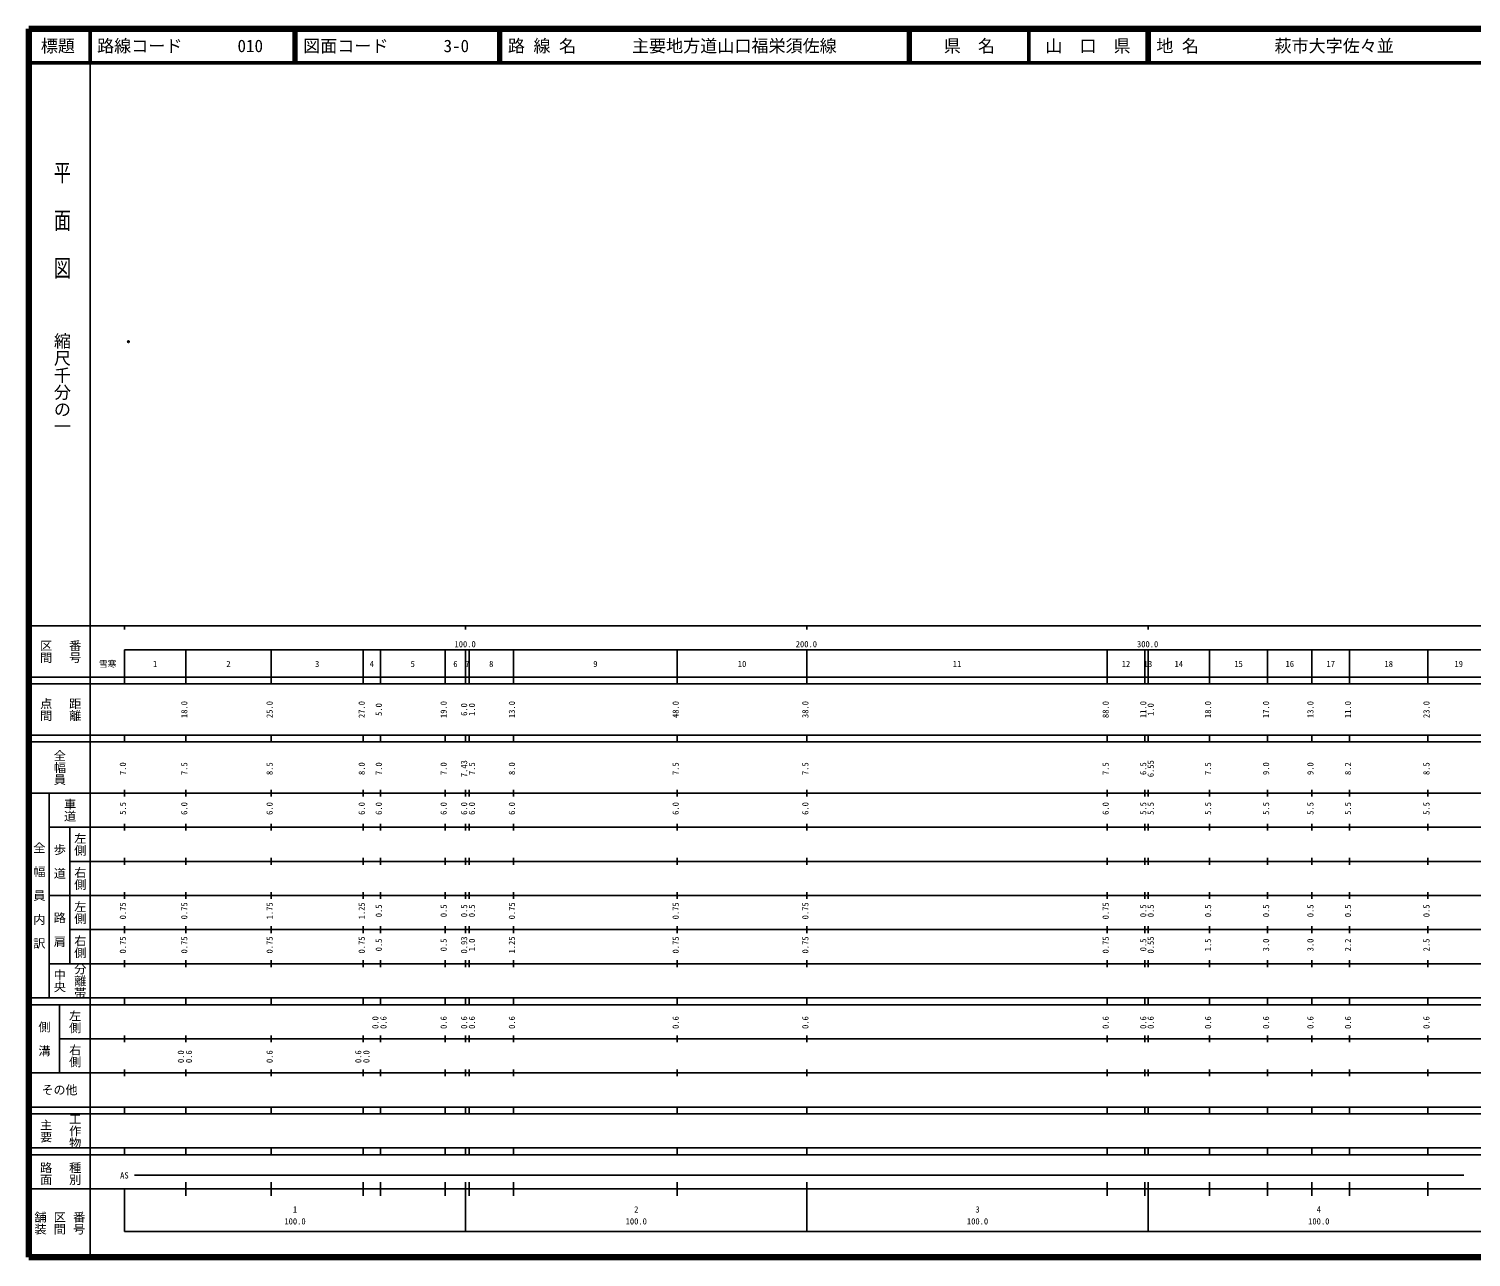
# Model space of a CAD drawing. Units: millimetres on the paper. Extents: x 40 to 680, y 20 to 380.
# Drawn here: x 40 to 462.7, y 20 to 380 of the extents above; entities that cross this region are included whole.
import ezdxf
from ezdxf.enums import TextEntityAlignment as Align

# ---------------------------------------------------------------- set-up
doc = ezdxf.new("R2010")
doc.units = ezdxf.units.MM
doc.header["$PDMODE"] = 32
doc.header["$PDSIZE"] = 0.5
doc.layers.add('M-OTRS', color=6, linetype='Continuous')
doc.layers.add('M-TTL-TXT', color=7, linetype='Continuous')
for name, color, linetype, lineweight in [('M-TTL', 2, 'Continuous', 140), ('M-TTL-BAND', 7, 'Continuous', 25), ('M-TTL-LINE', 7, 'Continuous', 50)]:
    doc.layers.add(name, color=color, linetype=linetype, lineweight=lineweight)
doc.styles.add('@ＭＳ ゴシック', font='')
doc.styles.add('ＭＳ ゴシック', font='')
doc.styles.get('@ＭＳ ゴシック').set_extended_font_data('@MS Gothic')
doc.styles.get('ＭＳ ゴシック').set_extended_font_data('MS Gothic')

msp = doc.modelspace()

# ---------------------------------------------------------------- linework, layer by layer
at = {"layer": 'M-OTRS'}
msp.add_point((69.176, 288.315), dxfattribs=at)
at = {"layer": 'M-TTL'}
for p, q in [((40, 380), (40, 20)), ((680, 380), (40, 380)), ((40, 20), (680, 20))]:
    msp.add_line(p, q, dxfattribs=at)
at = {"layer": 'M-TTL-BAND'}
for p, q in [((58, 370), (58, 20)), ((40, 205), (579, 205)), ((68, 205), (68, 204)), ((168, 205), (168, 204)), ((268, 205), (268, 204)), ((368, 205), (368, 204)), ((68, 198), (579, 198)), ((68, 198), (68, 188)), ((86, 188), (86, 198)), ((111, 188), (111, 198)), ((138, 188), (138, 198)), ((143, 188), (143, 198)), ((162, 188), (162, 198)), ((168, 188), (168, 198)), ((169, 188), (169, 198)), ((182, 188), (182, 198)), ((230, 188), (230, 198)), ((268, 188), (268, 198)), ((356, 188), (356, 198)), ((367, 188), (367, 198)), ((368, 188), (368, 198)), ((386, 188), (386, 198)), ((403, 188), (403, 198)), ((416, 188), (416, 198)), ((427, 188), (427, 198)), ((450, 188), (450, 198)), ((40, 190), (579, 190)), ((40, 188), (579, 188)), ((40, 173), (579, 173)), ((40, 171), (579, 171)), ((68, 171), (68, 173)), ((86, 171), (86, 173)), ((111, 171), (111, 173)), ((138, 171), (138, 173)), ((143, 171), (143, 173)), ((162, 171), (162, 173)), ((168, 171), (168, 173)), ((169, 171), (169, 173)), ((182, 171), (182, 173)), ((230, 171), (230, 173)), ((268, 171), (268, 173)), ((356, 171), (356, 173)), ((367, 171), (367, 173)), ((368, 171), (368, 173)), ((386, 171), (386, 173)), ((403, 171), (403, 173)), ((416, 171), (416, 173)), ((427, 171), (427, 173)), ((450, 171), (450, 173)), ((68, 155), (68, 157)), ((86, 155), (86, 157)), ((111, 155), (111, 157)), ((138, 155), (138, 157)), ((143, 155), (143, 157)), ((162, 155), (162, 157)), ((168, 155), (168, 157)), ((169, 155), (169, 157)), ((182, 155), (182, 157)), ((230, 155), (230, 157)), ((268, 155), (268, 157)), ((356, 155), (356, 157)), ((367, 155), (367, 157)), ((368, 155), (368, 157)), ((386, 155), (386, 157)), ((403, 155), (403, 157)), ((416, 155), (416, 157)), ((427, 155), (427, 157)), ((450, 155), (450, 157)), ((40, 156), (579, 156)), ((46, 96), (46, 156)), ((46, 146), (579, 146)), ((52, 146), (52, 106)), ((68, 145), (68, 147)), ((86, 145), (86, 147)), ((111, 145), (111, 147)), ((138, 145), (138, 147)), ((143, 145), (143, 147)), ((162, 145), (162, 147)), ((168, 145), (168, 147)), ((169, 145), (169, 147)), ((182, 145), (182, 147)), ((230, 145), (230, 147)), ((268, 145), (268, 147)), ((356, 145), (356, 147)), ((367, 145), (367, 147)), ((368, 145), (368, 147)), ((386, 145), (386, 147)), ((403, 145), (403, 147)), ((416, 145), (416, 147)), ((427, 145), (427, 147)), ((450, 145), (450, 147)), ((52, 136), (579, 136)), ((68, 135), (68, 137)), ((86, 135), (86, 137)), ((111, 135), (111, 137)), ((138, 135), (138, 137)), ((143, 135), (143, 137)), ((162, 135), (162, 137)), ((168, 135), (168, 137)), ((169, 135), (169, 137)), ((182, 135), (182, 137)), ((230, 135), (230, 137)), ((268, 135), (268, 137)), ((356, 135), (356, 137)), ((367, 135), (367, 137)), ((368, 135), (368, 137)), ((386, 135), (386, 137)), ((403, 135), (403, 137)), ((416, 135), (416, 137)), ((427, 135), (427, 137)), ((450, 135), (450, 137)), ((68, 125), (68, 127)), ((86, 125), (86, 127)), ((111, 125), (111, 127)), ((138, 125), (138, 127)), ((143, 125), (143, 127)), ((162, 125), (162, 127)), ((168, 125), (168, 127)), ((169, 125), (169, 127)), ((182, 125), (182, 127)), ((230, 125), (230, 127)), ((268, 125), (268, 127)), ((356, 125), (356, 127)), ((367, 125), (367, 127)), ((368, 125), (368, 127)), ((386, 125), (386, 127)), ((403, 125), (403, 127)), ((416, 125), (416, 127)), ((427, 125), (427, 127)), ((450, 125), (450, 127)), ((46, 126), (579, 126)), ((52, 116), (579, 116)), ((68, 115), (68, 117)), ((86, 115), (86, 117)), ((111, 115), (111, 117)), ((138, 115), (138, 117)), ((143, 115), (143, 117)), ((162, 115), (162, 117)), ((168, 115), (168, 117)), ((169, 115), (169, 117)), ((182, 115), (182, 117)), ((230, 115), (230, 117)), ((268, 115), (268, 117)), ((356, 115), (356, 117)), ((367, 115), (367, 117)), ((368, 115), (368, 117)), ((386, 115), (386, 117)), ((403, 115), (403, 117)), ((416, 115), (416, 117)), ((427, 115), (427, 117)), ((450, 115), (450, 117)), ((46, 106), (579, 106)), ((68, 105), (68, 107)), ((86, 105), (86, 107)), ((111, 105), (111, 107)), ((138, 105), (138, 107)), ((143, 105), (143, 107)), ((162, 105), (162, 107)), ((168, 105), (168, 107)), ((169, 105), (169, 107)), ((182, 105), (182, 107)), ((230, 105), (230, 107)), ((268, 105), (268, 107)), ((356, 105), (356, 107)), ((367, 105), (367, 107)), ((368, 105), (368, 107)), ((386, 105), (386, 107)), ((403, 105), (403, 107)), ((416, 105), (416, 107)), ((427, 105), (427, 107)), ((450, 105), (450, 107)), ((40, 96), (579, 96)), ((40, 94), (579, 94)), ((49, 94), (49, 74)), ((68, 94), (68, 96)), ((86, 94), (86, 96)), ((111, 94), (111, 96)), ((138, 94), (138, 96)), ((143, 94), (143, 96)), ((162, 94), (162, 96)), ((168, 94), (168, 96)), ((169, 94), (169, 96)), ((182, 94), (182, 96)), ((230, 94), (230, 96)), ((268, 94), (268, 96)), ((356, 94), (356, 96)), ((367, 94), (367, 96)), ((368, 94), (368, 96)), ((386, 94), (386, 96)), ((403, 94), (403, 96)), ((416, 94), (416, 96)), ((427, 94), (427, 96)), ((450, 94), (450, 96)), ((68, 83), (68, 85)), ((86, 83), (86, 85)), ((111, 83), (111, 85)), ((138, 83), (138, 85)), ((143, 83), (143, 85)), ((162, 83), (162, 85)), ((168, 83), (168, 85)), ((169, 83), (169, 85)), ((182, 83), (182, 85)), ((230, 83), (230, 85)), ((268, 83), (268, 85)), ((356, 83), (356, 85)), ((367, 83), (367, 85)), ((368, 83), (368, 85)), ((386, 83), (386, 85)), ((403, 83), (403, 85)), ((416, 83), (416, 85)), ((427, 83), (427, 85)), ((450, 83), (450, 85)), ((49, 84), (579, 84)), ((40, 74), (579, 74)), ((68, 73), (68, 75)), ((86, 73), (86, 75)), ((111, 73), (111, 75)), ((138, 73), (138, 75)), ((143, 73), (143, 75)), ((162, 73), (162, 75)), ((168, 73), (168, 75)), ((169, 73), (169, 75)), ((182, 73), (182, 75)), ((230, 73), (230, 75)), ((268, 73), (268, 75)), ((356, 73), (356, 75)), ((367, 73), (367, 75)), ((368, 73), (368, 75)), ((386, 73), (386, 75)), ((403, 73), (403, 75)), ((416, 73), (416, 75)), ((427, 73), (427, 75)), ((450, 73), (450, 75)), ((40, 64), (579, 64)), ((68, 62), (68, 64)), ((86, 62), (86, 64)), ((111, 62), (111, 64)), ((138, 62), (138, 64)), ((143, 62), (143, 64)), ((162, 62), (162, 64)), ((168, 62), (168, 64)), ((169, 62), (169, 64)), ((182, 62), (182, 64)), ((230, 62), (230, 64)), ((268, 62), (268, 64)), ((356, 62), (356, 64)), ((367, 62), (367, 64)), ((368, 62), (368, 64)), ((386, 62), (386, 64)), ((403, 62), (403, 64)), ((416, 62), (416, 64)), ((427, 62), (427, 64)), ((450, 62), (450, 64)), ((40, 62), (579, 62)), ((40, 52), (579, 52)), ((68, 50), (68, 52)), ((86, 50), (86, 52)), ((111, 50), (111, 52)), ((138, 50), (138, 52)), ((143, 50), (143, 52)), ((162, 50), (162, 52)), ((168, 50), (168, 52)), ((169, 50), (169, 52)), ((182, 50), (182, 52)), ((230, 50), (230, 52)), ((268, 50), (268, 52)), ((356, 50), (356, 52)), ((367, 50), (367, 52)), ((368, 50), (368, 52)), ((386, 50), (386, 52)), ((403, 50), (403, 52)), ((416, 50), (416, 52)), ((427, 50), (427, 52)), ((450, 50), (450, 52)), ((40, 50), (579, 50)), ((71, 44), (460.5, 44)), ((40, 40), (579, 40)), ((68, 40), (68, 27.5)), ((86, 38), (86, 42)), ((111, 38), (111, 42)), ((138, 38), (138, 42)), ((143, 38), (143, 42)), ((162, 38), (162, 42)), ((168, 27.5), (168, 42)), ((169, 38), (169, 42)), ((182, 38), (182, 42)), ((230, 38), (230, 42)), ((268, 27.5), (268, 42)), ((356, 38), (356, 42)), ((367, 38), (367, 42)), ((368, 27.5), (368, 42)), ((386, 38), (386, 42)), ((403, 38), (403, 42)), ((416, 38), (416, 42)), ((427, 38), (427, 42)), ((450, 38), (450, 42)), ((68, 27.5), (579, 27.5))]:
    msp.add_line(p, q, dxfattribs=at)
at = {"layer": 'M-TTL-LINE'}
for p, q in [((58, 380), (58, 370)), ((117.75, 380), (117.75, 370)), ((118.25, 380), (118.25, 370)), ((177.75, 380), (177.75, 370)), ((178.25, 380), (178.25, 370)), ((297.75, 380), (297.75, 370)), ((298.25, 380), (298.25, 370)), ((333, 380), (333, 370)), ((367.75, 380), (367.75, 370)), ((368.25, 380), (368.25, 370)), ((40, 370), (680, 370))]:
    msp.add_line(p, q, dxfattribs=at)

# ---------------------------------------------------------------- texts
at = {"layer": 'M-TTL-BAND', "style": '@ＭＳ ゴシック', "width": 1.4}
msp.add_text('平  面  図', height=3.666, rotation=270, dxfattribs=at).set_placement((49.777, 306.475), align=Align.MIDDLE_RIGHT)
at = {"layer": 'M-TTL-BAND', "style": '@ＭＳ ゴシック'}
msp.add_text('縮尺千分の一', height=3.666, rotation=270, dxfattribs=at).set_placement((49.777, 261.03), align=Align.MIDDLE_RIGHT)
for s, p in [('区間', (45, 197.5)), ('番号', (53.5, 197.5)), ('点間', (45, 180.5)), ('距離', (53.5, 180.5)), ('全幅員', (49, 163.5)), ('車道', (52, 151)), ('左側', (55, 141)), ('全\u3000幅\u3000員\u3000内\u3000訳', (43, 126)), ('歩\u3000道', (49, 136)), ('右側', (55, 131)), ('左側', (55, 121)), ('路\u3000肩', (49, 116)), ('右側', (55, 111)), ('分離帯', (55, 101)), ('中央', (49, 101)), ('側\u3000溝', (44.5, 84)), ('左側', (53.5, 89)), ('右側', (53.5, 79)), ('主要', (45, 57)), ('工作物', (53.5, 57)), ('路面', (45, 44.5)), ('種別', (53.5, 44.5)), ('舗装', (43.333, 30)), ('区間', (49, 30)), ('番号', (54.667, 30))]:
    msp.add_text(s, height=2.566, rotation=270, dxfattribs=at).set_placement(p, align=Align.MIDDLE_CENTER)
at = {"layer": 'M-TTL-BAND', "style": 'ＭＳ ゴシック'}
for s, p in [('100.0', (167.844, 198.195)), ('200.0', (267.844, 198.195)), ('300.0', (367.844, 198.195)), ('雪寒', (63.108, 192.405)), ('1', (77, 192.405)), ('2', (98.5, 192.405)), ('3', (124.5, 192.405)), ('4', (140.5, 192.405)), ('5', (152.5, 192.405)), ('6', (165, 192.405)), ('7', (168.5, 192.405)), ('8', (175.5, 192.405)), ('9', (206, 192.405)), ('10', (249, 192.405)), ('11', (312, 192.405)), ('12', (361.5, 192.405)), ('13', (367.964, 192.405)), ('14', (377, 192.405)), ('15', (394.5, 192.405)), ('16', (409.5, 192.405)), ('17', (421.5, 192.405)), ('18', (438.5, 192.405)), ('19', (459, 192.405)), ('AS', (68, 42.5)), ('1', (118, 32.523)), ('2', (218, 32.523)), ('3', (318, 32.523)), ('4', (418, 32.523)), ('100.0', (118, 29.033)), ('100.0', (218, 29.033)), ('100.0', (318, 29.033)), ('100.0', (418, 29.033))]:
    msp.add_text(s, height=1.833, dxfattribs=at).set_placement(p, align=Align.BOTTOM_CENTER)
for s, p in [('18.0', (87, 180.5)), ('25.0', (112, 180.5)), ('27.0', (139, 180.5)), ('5.0', (144, 180.5)), ('19.0', (163, 180.5)), ('6.0', (169, 180.5)), ('1.0', (171.287, 180.5)), ('13.0', (183, 180.5)), ('48.0', (231, 180.5)), ('38.0', (269, 180.5)), ('88.0', (357, 180.5)), ('11.0', (368, 180.5)), ('1.0', (370.203, 180.5)), ('18.0', (387, 180.5)), ('17.0', (404, 180.5)), ('13.0', (417, 180.5)), ('11.0', (428, 180.5)), ('23.0', (451, 180.5)), ('7.0', (69, 163.174)), ('7.5', (87, 163.174)), ('8.5', (112, 163.174)), ('8.0', (139, 163.174)), ('7.0', (144, 163.174)), ('7.0', (163, 163.174)), ('7.43', (169, 163.174)), ('7.5', (171.287, 163.174)), ('8.0', (183, 163.174)), ('7.5', (231, 163.174)), ('7.5', (269, 163.174)), ('7.5', (357, 163.174)), ('6.5', (368, 163.174)), ('6.55', (370.203, 163.174)), ('7.5', (387, 163.174)), ('9.0', (404, 163.174)), ('9.0', (417, 163.174)), ('8.2', (428, 163.174)), ('8.5', (451, 163.174)), ('5.5', (69, 151.5)), ('6.0', (87, 151.5)), ('6.0', (112, 151.5)), ('6.0', (139, 151.5)), ('6.0', (144, 151.5)), ('6.0', (163, 151.5)), ('6.0', (169, 151.5)), ('6.0', (171.287, 151.5)), ('6.0', (183, 151.5)), ('6.0', (231, 151.5)), ('6.0', (269, 151.5)), ('6.0', (357, 151.5)), ('5.5', (368, 151.5)), ('5.5', (370.203, 151.5)), ('5.5', (387, 151.5)), ('5.5', (404, 151.5)), ('5.5', (417, 151.5)), ('5.5', (428, 151.5)), ('5.5', (451, 151.5)), ('0.75', (69, 121.5)), ('0.75', (87, 121.5)), ('1.75', (112, 121.5)), ('1.25', (139, 121.5)), ('0.5', (144, 121.5)), ('0.5', (163, 121.5)), ('0.5', (169, 121.5)), ('0.5', (171.287, 121.5)), ('0.75', (183, 121.5)), ('0.75', (231, 121.5)), ('0.75', (269, 121.5)), ('0.75', (357, 121.5)), ('0.5', (368, 121.5)), ('0.5', (370.203, 121.5)), ('0.5', (387, 121.5)), ('0.5', (404, 121.5)), ('0.5', (417, 121.5)), ('0.5', (428, 121.5)), ('0.5', (451, 121.5)), ('0.75', (69, 111.5)), ('0.75', (87, 111.5)), ('0.75', (112, 111.5)), ('0.75', (139, 111.5)), ('0.5', (144, 111.5)), ('0.5', (163, 111.5)), ('0.93', (169, 111.5)), ('1.0', (171.287, 111.5)), ('1.25', (183, 111.5)), ('0.75', (231, 111.5)), ('0.75', (269, 111.5)), ('0.75', (357, 111.5)), ('0.5', (368, 111.5)), ('0.55', (370.203, 111.5)), ('1.5', (387, 111.5)), ('3.0', (404, 111.5)), ('3.0', (417, 111.5)), ('2.2', (428, 111.5)), ('2.5', (451, 111.5)), ('0.0', (143, 88.764)), ('0.6', (145.37, 88.764)), ('0.6', (163, 88.764)), ('0.6', (169, 88.764)), ('0.6', (171.287, 88.764)), ('0.6', (183, 88.764)), ('0.6', (231, 88.764)), ('0.6', (269, 88.764)), ('0.6', (357, 88.764)), ('0.6', (368, 88.764)), ('0.6', (370.203, 88.764)), ('0.6', (387, 88.764)), ('0.6', (404, 88.764)), ('0.6', (417, 88.764)), ('0.6', (428, 88.764)), ('0.6', (451, 88.764)), ('0.0', (86, 78.764)), ('0.6', (88.37, 78.764)), ('0.6', (112, 78.764)), ('0.6', (138, 78.764)), ('0.0', (140.37, 78.764))]:
    msp.add_text(s, height=1.833, rotation=90, dxfattribs=at).set_placement(p, align=Align.BOTTOM_CENTER)
msp.add_text('その他', height=2.566, dxfattribs=at).set_placement((49, 69), align=Align.MIDDLE_CENTER)
at = {"layer": 'M-TTL-TXT', "style": 'ＭＳ ゴシック'}
for s, p in [('標題', (48.5, 375)), ('県\u3000名', (315.625, 375)), ('山\u3000口\u3000県', (350.375, 375))]:
    msp.add_text(s, height=3.666, dxfattribs=at).set_placement(p, align=Align.MIDDLE_CENTER)
for s, p in [('路線コード', (60, 375)), ('010', (101.142, 375)), ('図面コード', (120.38, 375)), ('3-0', (161.521, 375)), ('路 線 名', (180.38, 375)), ('主要地方道山口福栄須佐線', (216.734, 375)), ('地 名', (370.38, 375)), ('萩市大字佐々並', (405.024, 375))]:
    msp.add_text(s, height=3.666, dxfattribs=at).set_placement(p, align=Align.MIDDLE_LEFT)

doc.saveas('drawing.dxf')
